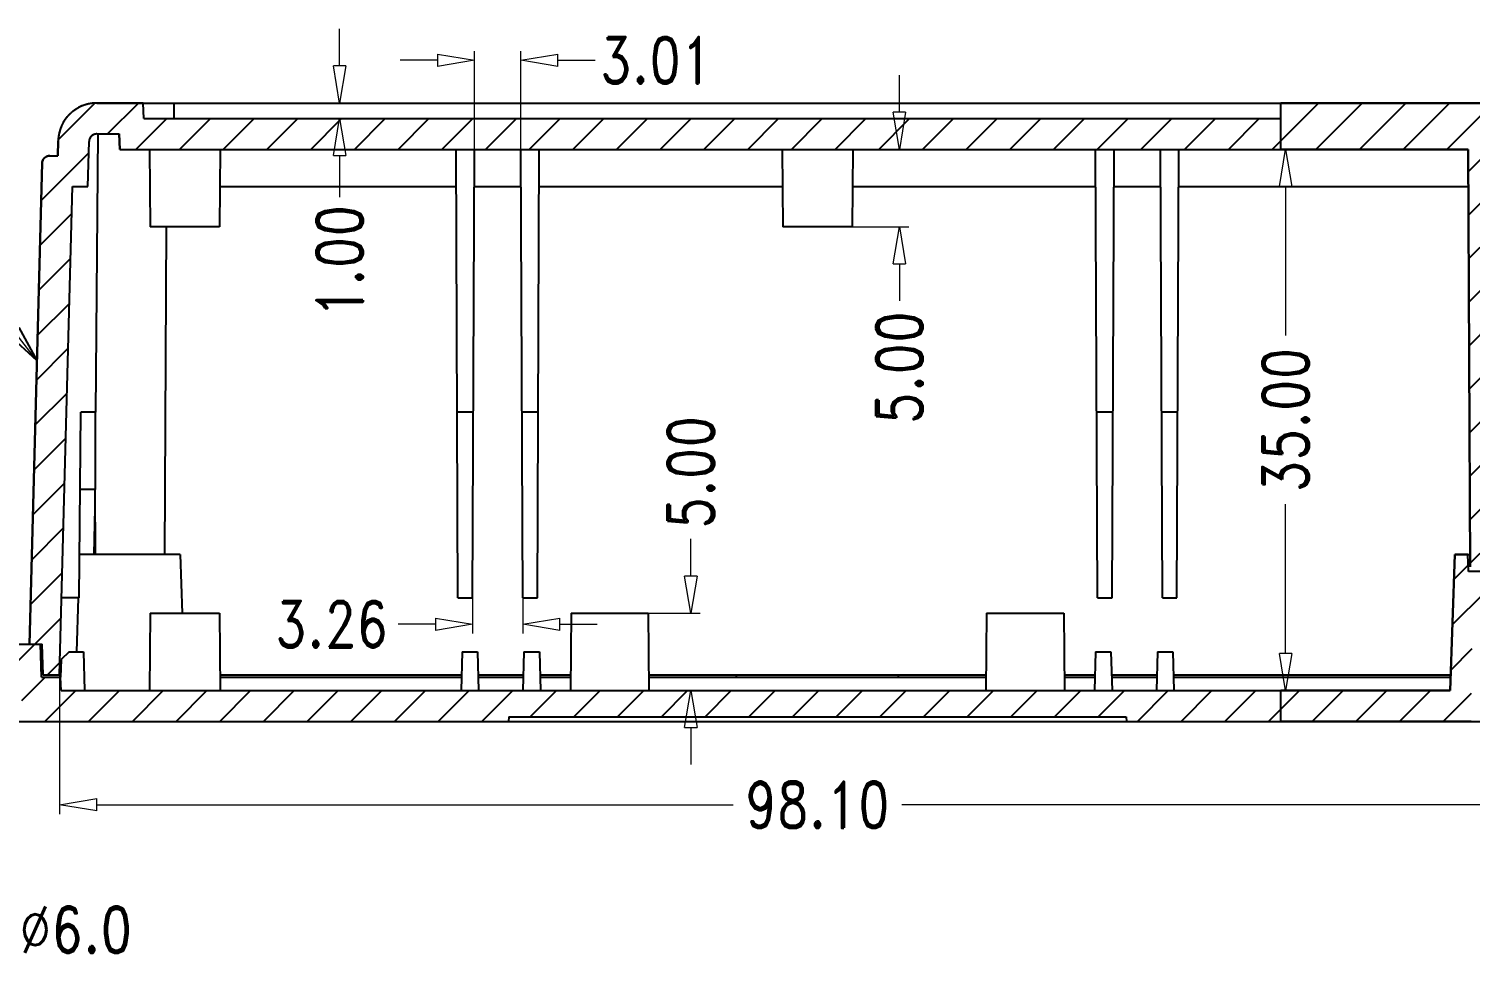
# Model space of a CAD drawing. Header units: millimetres. Extents: x 1603 to 1978, y -231 to 30.
# Drawn here: x 1837.2 to 1930.5, y -134.2 to -73.9 of the extents above; entities that cross this region are included whole.
import ezdxf

# ---------------------------------------------------------------- set-up
doc = ezdxf.new("R2010")
doc.units = ezdxf.units.MM
doc.layers.add('dim', color=3, linetype='Continuous', lineweight=9)
doc.styles.add('ROMAND', font='romand.shx', dxfattribs={"width": 0.8, "bigfont": 'gbcbig.shx'})
doc.dimstyles.new('YanXiu', dxfattribs={"dimtxt": 2.5, "dimasz": 2.2, "dimexe": 1, "dimexo": 0, "dimgap": 0.66, "dimtad": 0, "dimzin": 1, "dimdsep": 46, "dimtxsty": 'ROMAND', "dimblk": 'CLOSEDBLANK', "dimcen": 0, "dimclrd": 3, "dimclre": 3, "dimclrt": 7, "dimazin": 0, "dimtfac": 1, "dimtofl": 0, "dimtmove": 0, "dimatfit": 3, "dimldrblk": 'CLOSEDBLANK', "dimfxl": 1, "dimlwd": 5, "dimlwe": 5, "dimarcsym": 0})
pattern_1 = [(45, (1606.8242, -200.2206), (-1.414214, 1.414214), [])]

# ---------------------------------------------------------------- blocks, each defined once
blk = doc.blocks.new('_ClosedBlank')
at = {"color": 0, "linetype": 'ByBlock', "lineweight": -2}
for p, q in [((-1, 0.167), (0, 0)), ((-1, 0.167), (-1, -0.167)), ((0, 0), (-1, -0.167))]:
    blk.add_line(p, q, dxfattribs=at)
blk = doc.blocks.new('*D56')
at = {"layer": 'Defpoints', "color": 0}
for p in [(1846.561, -78.745), (1857.278, -78.745), (1854.843, -79.745)]:
    blk.add_point(p, dxfattribs=at)
at = {"layer": 'dim', "color": 3, "lineweight": 5}
for p, q in [((1857.278, -76.345), (1857.278, -73.945)), ((1846.561, -78.745), (1857.877, -78.745)), ((1854.843, -79.745), (1857.877, -79.745)), ((1857.278, -82.145), (1857.278, -84.836))]:
    blk.add_line(p, q, dxfattribs=at)
at = {"layer": 'dim', "color": 3, "lineweight": 5, "xscale": 2.4, "yscale": 2.4, "zscale": 2.4}
for p, rotation in [((1857.278, -78.745), 270), ((1857.278, -79.745), 90)]:
    blk.add_blockref('_ClosedBlank', p, dxfattribs=dict(at, rotation=rotation))
at = {"layer": 'dim', "color": 7, "insert": (1857.278, -88.978), "char_height": 3, "attachment_point": 5, "rotation": 90, "style": 'ROMAND'}
blk.add_mtext('1.00', dxfattribs=at)
blk = doc.blocks.new('*D57')
at = {"layer": 'Defpoints', "color": 0}
for p in [(1890.503, -81.745), (1890.459, -86.745), (1893.515, -86.745)]:
    blk.add_point(p, dxfattribs=at)
at = {"layer": 'dim', "color": 3, "lineweight": 5}
for p, q in [((1893.515, -79.345), (1893.515, -76.945)), ((1890.503, -81.745), (1894.115, -81.745)), ((1890.459, -86.745), (1894.115, -86.745)), ((1893.515, -89.145), (1893.515, -91.545))]:
    blk.add_line(p, q, dxfattribs=at)
at = {"layer": 'dim', "color": 3, "lineweight": 5, "xscale": 2.4, "yscale": 2.4, "zscale": 2.4}
for p, rotation in [((1893.515, -81.745), 270), ((1893.515, -86.745), 90)]:
    blk.add_blockref('_ClosedBlank', p, dxfattribs=dict(at, rotation=rotation))
at = {"layer": 'dim', "color": 7, "insert": (1893.515, -95.859), "char_height": 3, "attachment_point": 5, "rotation": 90, "style": 'ROMAND'}
blk.add_mtext('5.00', dxfattribs=at)
blk = doc.blocks.new('*D58')
at = {"layer": 'Defpoints', "color": 0}
for p in [(1877.259, -111.745), (1877.303, -116.745), (1880.013, -116.745)]:
    blk.add_point(p, dxfattribs=at)
at = {"layer": 'dim', "color": 3, "lineweight": 5}
for p, q in [((1880.013, -109.345), (1880.013, -106.945)), ((1877.259, -111.745), (1880.613, -111.745)), ((1877.303, -116.745), (1880.613, -116.745)), ((1880.013, -119.145), (1880.013, -121.545))]:
    blk.add_line(p, q, dxfattribs=at)
at = {"layer": 'dim', "color": 3, "lineweight": 5, "xscale": 2.4, "yscale": 2.4, "zscale": 2.4}
for p, rotation in [((1880.013, -111.745), 270), ((1880.013, -116.745), 90)]:
    blk.add_blockref('_ClosedBlank', p, dxfattribs=dict(at, rotation=rotation))
at = {"layer": 'dim', "color": 7, "insert": (1880.013, -102.631), "char_height": 3, "attachment_point": 5, "rotation": 90, "style": 'ROMAND'}
blk.add_mtext('5.00', dxfattribs=at)
blk = doc.blocks.new('*D59')
at = {"layer": 'Defpoints', "color": 0}
for p in [(1918.51, -81.745), (1920.725, -81.745), (1919.666, -116.745)]:
    blk.add_point(p, dxfattribs=at)
at = {"layer": 'dim', "color": 3, "lineweight": 5}
for p, q in [((1920.725, -81.745), (1917.91, -81.745)), ((1918.51, -84.145), (1918.51, -93.788)), ((1918.51, -114.345), (1918.51, -104.702)), ((1919.666, -116.745), (1917.91, -116.745))]:
    blk.add_line(p, q, dxfattribs=at)
at = {"layer": 'dim', "color": 3, "lineweight": 5, "xscale": 2.4, "yscale": 2.4, "zscale": 2.4}
for p, rotation in [((1918.51, -81.745), 90), ((1918.51, -116.745), 270)]:
    blk.add_blockref('_ClosedBlank', p, dxfattribs=dict(at, rotation=rotation))
at = {"layer": 'dim', "color": 7, "insert": (1918.51, -99.245), "char_height": 3, "attachment_point": 5, "rotation": 90, "style": 'ROMAND'}
blk.add_mtext('35.00', dxfattribs=at)
blk = doc.blocks.new('*D74')
at = {"layer": 'Defpoints', "color": 0}
for p in [(1839.158, -115.745), (1937.261, -115.745), (1937.261, -124.142)]:
    blk.add_point(p, dxfattribs=at)
at = {"layer": 'dim', "color": 3, "lineweight": 5}
for p, q in [((1839.158, -115.745), (1839.158, -124.742)), ((1937.261, -115.745), (1937.261, -124.742)), ((1841.558, -124.142), (1882.752, -124.142)), ((1934.861, -124.142), (1893.666, -124.142))]:
    blk.add_line(p, q, dxfattribs=at)
at = {"layer": 'dim', "color": 3, "lineweight": 5, "xscale": 2.4, "yscale": 2.4, "zscale": 2.4, "rotation": 180}
blk.add_blockref('_ClosedBlank', (1839.158, -124.142), dxfattribs=at)
at = {"layer": 'dim', "color": 3, "lineweight": 5, "xscale": 2.4, "yscale": 2.4, "zscale": 2.4}
blk.add_blockref('_ClosedBlank', (1937.261, -124.142), dxfattribs=at)
at = {"layer": 'dim', "color": 7, "insert": (1888.209, -124.142), "char_height": 3, "attachment_point": 5, "style": 'ROMAND'}
blk.add_mtext('98.10', dxfattribs=at)
blk = doc.blocks.new('*D75')
at = {"layer": 'Defpoints', "color": 0}
for p in [(1865.878, -110.745), (1869.14, -110.745), (1865.878, -112.465)]:
    blk.add_point(p, dxfattribs=at)
at = {"layer": 'dim', "color": 3, "lineweight": 5}
for p, q in [((1865.878, -110.745), (1865.878, -113.065)), ((1869.14, -110.745), (1869.14, -113.065)), ((1863.478, -112.465), (1861.078, -112.465)), ((1871.54, -112.465), (1873.94, -112.465))]:
    blk.add_line(p, q, dxfattribs=at)
at = {"layer": 'dim', "color": 3, "lineweight": 5, "xscale": 2.4, "yscale": 2.4, "zscale": 2.4}
blk.add_blockref('_ClosedBlank', (1865.878, -112.465), dxfattribs=at)
at = {"layer": 'dim', "color": 3, "lineweight": 5, "xscale": 2.4, "yscale": 2.4, "zscale": 2.4, "rotation": 180}
blk.add_blockref('_ClosedBlank', (1869.14, -112.465), dxfattribs=at)
at = {"layer": 'dim', "color": 7, "insert": (1856.764, -112.465), "char_height": 3, "attachment_point": 5, "style": 'ROMAND'}
blk.add_mtext('3.26', dxfattribs=at)
blk = doc.blocks.new('*D76')
at = {"layer": 'Defpoints', "color": 0}
for p in [(1869.013, -75.979), (1866.005, -81.745), (1869.013, -81.732)]:
    blk.add_point(p, dxfattribs=at)
at = {"layer": 'dim', "color": 3, "lineweight": 5}
for p, q in [((1866.005, -81.745), (1866.005, -75.38)), ((1869.013, -81.732), (1869.013, -75.38)), ((1863.605, -75.979), (1861.205, -75.979)), ((1871.413, -75.979), (1873.813, -75.979))]:
    blk.add_line(p, q, dxfattribs=at)
at = {"layer": 'dim', "color": 3, "lineweight": 5, "xscale": 2.4, "yscale": 2.4, "zscale": 2.4}
blk.add_blockref('_ClosedBlank', (1866.005, -75.979), dxfattribs=at)
at = {"layer": 'dim', "color": 3, "lineweight": 5, "xscale": 2.4, "yscale": 2.4, "zscale": 2.4, "rotation": 180}
blk.add_blockref('_ClosedBlank', (1869.013, -75.979), dxfattribs=at)
at = {"layer": 'dim', "color": 7, "insert": (1877.785, -75.979), "char_height": 3, "attachment_point": 5, "style": 'ROMAND'}
blk.add_mtext('3.01', dxfattribs=at)
blk = doc.blocks.new('*D138')
at = {"layer": 'Defpoints', "color": 0}
for p in [(1825.325, -130.029), (1831.093, -130.029), (1831.093, -132.224)]:
    blk.add_point(p, dxfattribs=at)
at = {"layer": 'dim', "color": 3, "lineweight": 5}
for p, q in [((1825.325, -130.029), (1825.325, -132.823)), ((1831.093, -130.029), (1831.093, -132.823)), ((1822.925, -132.224), (1820.525, -132.224)), ((1833.493, -132.224), (1835.893, -132.224))]:
    blk.add_line(p, q, dxfattribs=at)
at = {"layer": 'dim', "color": 3, "lineweight": 5, "xscale": 2.4, "yscale": 2.4, "zscale": 2.4}
blk.add_blockref('_ClosedBlank', (1825.325, -132.224), dxfattribs=at)
at = {"layer": 'dim', "color": 3, "lineweight": 5, "xscale": 2.4, "yscale": 2.4, "zscale": 2.4, "rotation": 180}
blk.add_blockref('_ClosedBlank', (1831.093, -132.224), dxfattribs=at)
at = {"layer": 'dim', "color": 7, "insert": (1840.207, -132.224), "char_height": 3, "attachment_point": 5, "style": 'ROMAND'}
blk.add_mtext('%%c6.0', dxfattribs=at)

msp = doc.modelspace()

# ---------------------------------------------------------------- hatches: boundary and pattern name
at = {"linetype": 'Continuous'}
h = msp.add_hatch(dxfattribs=at)
h.set_pattern_fill('DEFAULT__6', color=5, scale=2, angle=45, style=0, pattern_type=0)
h.set_pattern_definition(pattern_1)
edge = h.paths.add_edge_path()
edge.add_line((1837.209, -113.745), (1838.01, -113.745))
edge.add_line((1837.209, -113.745), (1838.024, -82.641))
edge.add_spline(control_points=[(1838.024, -82.641), (1838.031, -82.354), (1838.237, -82.154), (1838.524, -82.154)], knot_values=[0, 0, 0, 0, 1, 1, 1, 1], weights=[1, 0.810868, 0.810868, 1], degree=3, periodic=0)
edge.add_line((1838.524, -82.154), (1839.037, -82.154))
edge.add_line((1839.037, -82.154), (1839.062, -81.18))
edge.add_spline(control_points=[(1841.561, -78.745), (1840.127, -78.745), (1839.1, -79.746), (1839.062, -81.18)], knot_values=[0, 0, 0, 0, 1, 1, 1, 1], weights=[1, 0.810868, 0.810868, 1], degree=3, periodic=0)
edge.add_line((1841.561, -78.745), (1844.561, -78.745))
edge.add_line((1844.614, -79.745), (1844.561, -78.745))
edge.add_line((1844.614, -79.745), (1918.209, -79.745))
edge.add_line((1918.209, -81.745), (1918.209, -79.745))
edge.add_line((1843.061, -81.745), (1918.209, -81.745))
edge.add_line((1843.061, -81.745), (1843.009, -80.745))
edge.add_line((1841.561, -80.745), (1843.009, -80.745))
edge.add_spline(control_points=[(1841.561, -80.745), (1841.275, -80.745), (1841.069, -80.945), (1841.062, -81.232)], knot_values=[0, 0, 0, 0, 1, 1, 1, 1], weights=[1, 0.810868, 0.810868, 1], degree=3, periodic=0)
edge.add_line((1840.985, -84.154), (1841.062, -81.232))
edge.add_line((1839.985, -84.154), (1840.985, -84.154))
edge.add_line((1839.158, -115.745), (1839.985, -84.154))
edge.add_line((1838.08, -115.745), (1839.158, -115.745))
edge.add_line((1838.01, -113.745), (1838.08, -115.745))
edge = h.paths.add_edge_path()
edge.add_line((1918.209, -81.745), (1918.209, -78.745))
edge.add_line((1918.209, -81.745), (1918.209, -79.745))
edge.add_line((1918.209, -79.745), (1918.209, -78.745))
edge = h.paths.add_edge_path()
edge.add_line((1939.209, -113.745), (1938.409, -113.745))
edge.add_line((1938.409, -113.745), (1938.339, -115.745))
edge.add_line((1938.339, -115.745), (1937.261, -115.745))
edge.add_line((1937.261, -115.745), (1936.947, -103.745))
edge.add_line((1936.947, -103.745), (1934.985, -103.745))
edge.add_line((1934.959, -108.745), (1934.985, -103.745))
edge.add_line((1934.959, -108.745), (1933.659, -108.745))
edge.add_line((1933.513, -80.745), (1933.659, -108.745))
edge.add_line((1933.513, -80.745), (1931.975, -80.745))
edge.add_line((1931.93, -81.245), (1931.975, -80.745))
edge.add_line((1931.93, -81.245), (1931.903, -81.245))
edge.add_line((1931.903, -81.245), (1931.759, -108.745))
edge.add_line((1931.759, -108.745), (1930.459, -108.745))
edge.add_line((1930.459, -108.745), (1930.318, -81.745))
edge.add_line((1930.318, -81.745), (1918.209, -81.745))
edge.add_line((1918.209, -81.745), (1918.209, -78.745))
edge.add_line((1934.857, -78.745), (1918.209, -78.745))
edge.add_spline(control_points=[(1934.857, -78.745), (1936.291, -78.745), (1937.319, -79.746), (1937.356, -81.18)], knot_values=[0, 0, 0, 0, 1, 1, 1, 1], weights=[1, 0.810868, 0.810868, 1], degree=3, periodic=0)
edge.add_line((1937.382, -82.154), (1937.356, -81.18))
edge.add_line((1937.895, -82.154), (1937.382, -82.154))
edge.add_spline(control_points=[(1938.395, -82.641), (1938.387, -82.354), (1938.182, -82.154), (1937.895, -82.154)], knot_values=[0, 0, 0, 0, 1, 1, 1, 1], weights=[1, 0.810868, 0.810868, 1], degree=3, periodic=0)
edge.add_line((1939.209, -113.745), (1938.395, -82.641))
h = msp.add_hatch(dxfattribs=at)
h.set_pattern_fill('DEFAULT__7', color=5, scale=2, angle=45, style=0, pattern_type=0)
h.set_pattern_definition(pattern_1)
edge = h.paths.add_edge_path()
edge.add_line((1821.933, -113.745), (1823.209, -113.745))
edge.add_line((1823.209, -113.745), (1823.276, -115.645))
edge.add_line((1823.276, -115.645), (1826.351, -115.645))
edge.add_line((1826.459, -118.745), (1826.351, -115.645))
edge.add_line((1822.368, -118.745), (1826.459, -118.745))
edge.add_spline(control_points=[(1822.368, -118.745), (1821.471, -118.745), (1820.845, -118.103), (1820.869, -117.206)], knot_values=[0, 0, 0, 0, 1, 1, 1, 1], weights=[1, 0.798527, 0.798527, 1], degree=3, periodic=0)
edge.add_line((1820.869, -117.206), (1820.934, -114.719))
edge.add_spline(control_points=[(1820.934, -114.719), (1820.949, -114.146), (1821.36, -113.745), (1821.933, -113.745)], knot_values=[0, 0, 0, 0, 1, 1, 1, 1], weights=[1, 0.810868, 0.810868, 1], degree=3, periodic=0)
edge = h.paths.add_edge_path()
edge.add_line((1833.209, -113.745), (1837.91, -113.745))
edge.add_line((1837.985, -115.895), (1837.91, -113.745))
edge.add_line((1837.985, -115.895), (1839.209, -115.895))
edge.add_line((1839.254, -116.745), (1839.209, -115.895))
edge.add_line((1839.254, -116.745), (1918.209, -116.745))
edge.add_line((1918.209, -118.745), (1918.209, -116.745))
edge.add_line((1908.209, -118.745), (1918.209, -118.745))
edge.add_line((1908.193, -118.445), (1908.209, -118.745))
edge.add_line((1868.225, -118.445), (1908.193, -118.445))
edge.add_line((1868.225, -118.445), (1868.209, -118.745))
edge.add_line((1836.79, -118.745), (1868.209, -118.745))
edge.add_line((1836.709, -117.206), (1836.79, -118.745))
edge.add_line((1834.709, -117.206), (1836.709, -117.206))
edge.add_line((1834.709, -117.206), (1834.629, -118.745))
edge.add_line((1829.959, -118.745), (1834.629, -118.745))
edge.add_line((1829.959, -118.745), (1830.067, -115.645))
edge.add_line((1830.067, -115.645), (1833.143, -115.645))
edge.add_line((1833.209, -113.745), (1833.143, -115.645))
edge = h.paths.add_edge_path()
edge.add_line((1918.209, -118.745), (1918.209, -116.745))
edge.add_line((1918.209, -118.745), (1918.209, -116.745))
edge = h.paths.add_edge_path()
edge.add_line((1939.735, -113.745), (1938.509, -113.745))
edge.add_spline(control_points=[(1939.735, -113.745), (1940.309, -113.745), (1940.72, -114.146), (1940.735, -114.719)], knot_values=[0, 0, 0, 0, 1, 1, 1, 1], weights=[1, 0.810868, 0.810868, 1], degree=3, periodic=0)
edge.add_line((1940.735, -114.719), (1940.8, -117.206))
edge.add_spline(control_points=[(1939.3, -118.745), (1940.197, -118.745), (1940.823, -118.103), (1940.8, -117.206)], knot_values=[0, 0, 0, 0, 1, 1, 1, 1], weights=[1, 0.798527, 0.798527, 1], degree=3, periodic=0)
edge.add_line((1939.3, -118.745), (1934.905, -118.745))
edge.add_line((1934.905, -118.745), (1934.809, -113.245))
edge.add_line((1934.809, -113.245), (1933.996, -113.245))
edge.add_line((1933.996, -113.245), (1933.959, -109.045))
edge.add_line((1935.059, -109.045), (1933.959, -109.045))
edge.add_line((1935.059, -109.045), (1935.117, -107.945))
edge.add_line((1935.959, -107.945), (1935.117, -107.945))
edge.add_line((1936.266, -116.745), (1935.959, -107.945))
edge.add_line((1937.165, -116.745), (1936.266, -116.745))
edge.add_line((1937.165, -116.745), (1937.209, -115.895))
edge.add_line((1938.434, -115.895), (1937.209, -115.895))
edge.add_line((1938.434, -115.895), (1938.509, -113.745))
edge = h.paths.add_edge_path()
edge.add_line((1930.513, -118.745), (1918.209, -118.745))
edge.add_line((1918.209, -118.745), (1918.209, -116.745))
edge.add_line((1929.152, -116.745), (1918.209, -116.745))
edge.add_line((1929.152, -116.745), (1929.459, -107.945))
edge.add_line((1930.302, -107.945), (1929.459, -107.945))
edge.add_line((1930.359, -109.045), (1930.302, -107.945))
edge.add_line((1931.459, -109.045), (1930.359, -109.045))
edge.add_line((1931.423, -113.245), (1931.459, -109.045))
edge.add_line((1931.423, -113.245), (1930.609, -113.245))
edge.add_line((1930.513, -118.745), (1930.609, -113.245))

# ---------------------------------------------------------------- linework, layer by layer
at = {"color": 7, "linetype": 'Continuous'}
for p, q in [((1841.561, -78.745), (1934.857, -78.745)), ((1844.561, -78.745), (1841.561, -78.745)), ((1841.561, -78.745), (1844.561, -78.745)), ((1844.614, -79.745), (1844.561, -78.745)), ((1844.614, -79.745), (1844.561, -78.745)), ((1846.561, -79.745), (1846.561, -78.745)), ((1934.857, -78.745), (1918.209, -78.745)), ((1918.209, -79.745), (1918.209, -78.745)), ((1934.857, -78.745), (1918.209, -78.745)), ((1918.209, -81.745), (1918.209, -78.745)), ((1918.209, -79.745), (1918.209, -78.745)), ((1918.209, -81.745), (1918.209, -78.745)), ((1844.614, -79.745), (1918.209, -79.745)), ((1844.614, -79.745), (1918.209, -79.745)), ((1918.209, -81.745), (1918.209, -79.745)), ((1918.209, -81.745), (1918.209, -79.745)), ((1841.5, -98.745), (1841.658, -80.745)), ((1841.561, -80.745), (1843.009, -80.745)), ((1841.561, -80.745), (1843.009, -80.745)), ((1843.009, -80.745), (1843.061, -81.745)), ((1843.061, -81.745), (1843.009, -80.745)), ((1839.062, -81.18), (1839.037, -82.154)), ((1839.037, -82.154), (1839.062, -81.18)), ((1840.985, -84.154), (1841.062, -81.232)), ((1840.985, -84.154), (1841.062, -81.232)), ((1843.061, -81.745), (1930.318, -81.745)), ((1843.061, -81.745), (1918.209, -81.745)), ((1844.966, -81.745), (1845.009, -86.745)), ((1849.553, -81.745), (1849.509, -86.745)), ((1864.94, -110.745), (1864.814, -81.745)), ((1865.878, -110.745), (1866.005, -81.745)), ((1869.14, -110.745), (1869.014, -81.745)), ((1870.078, -110.745), (1870.205, -81.745)), ((1885.916, -81.745), (1885.959, -86.745)), ((1890.503, -81.745), (1890.459, -86.745)), ((1906.34, -110.745), (1906.214, -81.745)), ((1907.278, -110.745), (1907.405, -81.745)), ((1910.54, -110.745), (1910.414, -81.745)), ((1911.478, -110.745), (1911.605, -81.745)), ((1930.318, -81.745), (1918.209, -81.745)), ((1930.318, -81.745), (1930.459, -108.745)), ((1930.459, -108.745), (1930.318, -81.745)), ((1838.024, -82.641), (1837.209, -113.745)), ((1837.209, -113.745), (1838.024, -82.641)), ((1838.524, -82.154), (1839.037, -82.154)), ((1838.524, -82.154), (1839.037, -82.154)), ((1839.158, -115.745), (1839.985, -84.154)), ((1839.158, -115.745), (1839.985, -84.154)), ((1839.985, -84.154), (1840.985, -84.154)), ((1839.985, -84.154), (1840.985, -84.154)), ((1849.532, -84.154), (1864.824, -84.154)), ((1865.994, -84.154), (1869.024, -84.154)), ((1870.194, -84.154), (1885.937, -84.154)), ((1890.482, -84.154), (1906.224, -84.154)), ((1907.394, -84.154), (1910.424, -84.154)), ((1911.594, -84.154), (1930.33, -84.154)), ((1849.509, -86.745), (1845.009, -86.745)), ((1845.963, -107.945), (1846.074, -86.745)), ((1890.459, -86.745), (1885.959, -86.745)), ((1840.423, -110.745), (1840.528, -98.745)), ((1841.5, -98.745), (1840.528, -98.745)), ((1865.931, -98.745), (1864.888, -98.745)), ((1870.131, -98.745), (1869.088, -98.745)), ((1907.331, -98.745), (1906.288, -98.745)), ((1911.531, -98.745), (1910.488, -98.745)), ((1841.468, -103.745), (1840.484, -103.745)), ((1841.433, -103.745), (1841.455, -107.945)), ((1841.439, -104.956), (1841.361, -107.945)), ((1846.959, -107.945), (1840.459, -107.945)), ((1846.959, -107.945), (1847.092, -111.745)), ((1929.459, -107.945), (1929.152, -116.745)), ((1929.152, -116.745), (1929.459, -107.945)), ((1929.459, -107.945), (1930.455, -107.945)), ((1930.302, -107.945), (1929.459, -107.945)), ((1930.359, -109.045), (1930.302, -107.945)), ((1930.359, -109.045), (1930.302, -107.945)), ((1931.649, -109.045), (1930.359, -109.045)), ((1931.459, -109.045), (1930.359, -109.045)), ((1840.423, -110.745), (1839.288, -110.745)), ((1840.361, -110.743), (1840.239, -114.245)), ((1864.94, -110.745), (1865.878, -110.745)), ((1869.14, -110.745), (1870.078, -110.745)), ((1906.34, -110.745), (1907.278, -110.745)), ((1910.54, -110.745), (1911.478, -110.745)), ((1845.009, -111.745), (1844.966, -116.745)), ((1845.009, -111.745), (1849.509, -111.745)), ((1849.509, -111.745), (1849.553, -116.745)), ((1872.259, -111.745), (1872.216, -116.745)), ((1872.259, -111.745), (1877.259, -111.745)), ((1877.259, -111.745), (1877.303, -116.745)), ((1899.159, -111.745), (1899.116, -116.745)), ((1899.159, -111.745), (1904.159, -111.745)), ((1904.159, -111.745), (1904.203, -116.745)), ((1833.209, -113.745), (1838.022, -113.745)), ((1833.209, -113.745), (1837.91, -113.745)), ((1837.209, -113.745), (1838.01, -113.745)), ((1837.985, -115.895), (1837.91, -113.745)), ((1837.985, -115.895), (1837.91, -113.745)), ((1838.01, -113.745), (1838.08, -115.745)), ((1838.01, -113.745), (1838.08, -115.745)), ((1839.248, -114.745), (1839.208, -115.895)), ((1839.765, -114.245), (1839.248, -114.745)), ((1839.765, -114.245), (1840.708, -114.245)), ((1840.708, -114.245), (1840.773, -116.745)), ((1865.209, -114.245), (1865.144, -116.745)), ((1865.209, -114.245), (1866.209, -114.245)), ((1866.209, -114.245), (1866.275, -116.745)), ((1869.209, -114.245), (1869.144, -116.745)), ((1869.209, -114.245), (1870.209, -114.245)), ((1870.209, -114.245), (1870.275, -116.745)), ((1906.209, -114.245), (1906.144, -116.745)), ((1906.209, -114.245), (1907.209, -114.245)), ((1907.209, -114.245), (1907.275, -116.745)), ((1910.209, -114.245), (1910.144, -116.745)), ((1910.209, -114.245), (1911.209, -114.245)), ((1911.209, -114.245), (1911.275, -116.745)), ((1837.985, -115.895), (1839.209, -115.895)), ((1837.985, -115.895), (1839.209, -115.895)), ((1838.08, -115.745), (1839.213, -115.745)), ((1838.08, -115.745), (1839.158, -115.745)), ((1839.254, -116.745), (1839.209, -115.895)), ((1839.254, -116.745), (1839.209, -115.895)), ((1849.544, -115.745), (1865.166, -115.745)), ((1849.545, -115.895), (1865.166, -115.895)), ((1866.252, -115.745), (1869.166, -115.745)), ((1866.252, -115.895), (1869.166, -115.895)), ((1870.252, -115.745), (1872.224, -115.745)), ((1870.252, -115.895), (1872.223, -115.895)), ((1877.294, -115.745), (1899.124, -115.745)), ((1877.295, -115.895), (1899.123, -115.895)), ((1882.959, -115.895), (1882.959, -115.745)), ((1893.459, -115.895), (1893.459, -115.745)), ((1904.194, -115.745), (1906.166, -115.745)), ((1904.195, -115.895), (1906.166, -115.895)), ((1907.252, -115.745), (1910.166, -115.745)), ((1907.252, -115.895), (1910.166, -115.895)), ((1911.252, -115.745), (1929.187, -115.745)), ((1911.252, -115.895), (1929.182, -115.895)), ((1839.254, -116.745), (1929.152, -116.745)), ((1839.254, -116.745), (1918.209, -116.745)), ((1929.152, -116.745), (1918.209, -116.745)), ((1918.209, -118.745), (1918.209, -116.745)), ((1918.209, -118.745), (1918.209, -116.745)), ((1918.209, -118.745), (1918.209, -116.745)), ((1918.209, -118.745), (1918.209, -116.745)), ((1868.225, -118.445), (1868.209, -118.745)), ((1868.225, -118.445), (1868.209, -118.745)), ((1868.225, -118.445), (1908.193, -118.445)), ((1868.225, -118.445), (1908.193, -118.445)), ((1908.193, -118.445), (1908.209, -118.745)), ((1908.193, -118.445), (1908.209, -118.745)), ((1829.709, -118.745), (1939.3, -118.745)), ((1836.79, -118.745), (1868.209, -118.745)), ((1908.209, -118.745), (1918.209, -118.745)), ((1930.513, -118.745), (1918.209, -118.745))]:
    msp.add_line(p, q, dxfattribs=at)
for centre, radius, start, end in [((1841.561, -81.245), 2.5, 90, 178.5), ((1841.561, -81.245), 2.5, 90, 178.5), ((1841.561, -81.245), 0.5, 90, 178.5), ((1838.524, -82.654), 0.5, 90.00736, 178.50019)]:
    msp.add_arc(centre, radius, start, end, dxfattribs=at)
msp.add_ellipse((1843.709, 69.153), major_axis=(0, 364.561), ratio=0.006982, start_param=-4.233777, end_param=-4.218263, dxfattribs=at)
for points, start_tangent, end_tangent in [([(1841.561, -78.745), (1841.534, -78.745), (1841.507, -78.746), (1841.479, -78.747), (1841.451, -78.748), (1841.424, -78.749), (1841.396, -78.751), (1841.368, -78.753), (1841.34, -78.755), (1841.312, -78.758), (1841.284, -78.761), (1841.255, -78.764), (1841.227, -78.768), (1841.199, -78.772), (1841.17, -78.776), (1841.142, -78.781), (1841.113, -78.786), (1841.084, -78.791), (1841.056, -78.797), (1841.027, -78.803), (1840.998, -78.81), (1840.97, -78.816), (1840.941, -78.824), (1840.912, -78.831), (1840.883, -78.839), (1840.855, -78.847), (1840.826, -78.856), (1840.797, -78.865), (1840.769, -78.874), (1840.74, -78.884), (1840.712, -78.894), (1840.683, -78.905), (1840.655, -78.916), (1840.626, -78.927), (1840.598, -78.938), (1840.57, -78.95), (1840.541, -78.963), (1840.513, -78.976), (1840.485, -78.989), (1840.458, -79.002), (1840.43, -79.016), (1840.402, -79.03), (1840.375, -79.045), (1840.347, -79.06), (1840.32, -79.075), (1840.293, -79.091), (1840.266, -79.107), (1840.24, -79.123), (1840.213, -79.14), (1840.187, -79.157), (1840.16, -79.175), (1840.134, -79.193), (1840.109, -79.211), (1840.083, -79.229), (1840.058, -79.248), (1840.032, -79.267), (1840.007, -79.287), (1839.983, -79.307), (1839.958, -79.327), (1839.934, -79.347), (1839.91, -79.368), (1839.886, -79.389), (1839.863, -79.411), (1839.84, -79.433), (1839.817, -79.455), (1839.794, -79.477), (1839.772, -79.499), (1839.75, -79.522), (1839.728, -79.545), (1839.707, -79.569), (1839.686, -79.593), (1839.665, -79.616), (1839.644, -79.641), (1839.624, -79.665), (1839.604, -79.69), (1839.585, -79.715), (1839.566, -79.74), (1839.547, -79.765), (1839.528, -79.79), (1839.51, -79.816), (1839.492, -79.842), (1839.475, -79.868), (1839.458, -79.895), (1839.441, -79.921), (1839.425, -79.948), (1839.409, -79.974), (1839.393, -80.001), (1839.378, -80.029), (1839.363, -80.056), (1839.348, -80.083), (1839.334, -80.111), (1839.32, -80.138), (1839.306, -80.166), (1839.293, -80.194), (1839.281, -80.222), (1839.268, -80.25), (1839.256, -80.278), (1839.245, -80.306), (1839.233, -80.334), (1839.223, -80.362), (1839.212, -80.391), (1839.202, -80.419), (1839.192, -80.448), (1839.183, -80.476), (1839.174, -80.505), (1839.165, -80.533), (1839.157, -80.562), (1839.149, -80.59), (1839.141, -80.619), (1839.134, -80.647), (1839.127, -80.676), (1839.121, -80.704), (1839.115, -80.733), (1839.109, -80.761), (1839.103, -80.789), (1839.098, -80.818), (1839.094, -80.846), (1839.089, -80.874), (1839.085, -80.902), (1839.081, -80.931), (1839.078, -80.959), (1839.075, -80.987), (1839.072, -81.014), (1839.07, -81.042), (1839.068, -81.07), (1839.066, -81.098), (1839.064, -81.125), (1839.063, -81.153), (1839.062, -81.18)], (-1, 0), (-0.026177, -0.999657)), ([(1841.561, -80.745), (1841.556, -80.745), (1841.55, -80.745), (1841.545, -80.746), (1841.539, -80.746), (1841.534, -80.746), (1841.528, -80.746), (1841.523, -80.747), (1841.517, -80.747), (1841.511, -80.748), (1841.506, -80.748), (1841.5, -80.749), (1841.495, -80.75), (1841.489, -80.751), (1841.483, -80.751), (1841.477, -80.752), (1841.472, -80.753), (1841.466, -80.754), (1841.46, -80.756), (1841.455, -80.757), (1841.449, -80.758), (1841.443, -80.76), (1841.437, -80.761), (1841.432, -80.762), (1841.426, -80.764), (1841.42, -80.766), (1841.414, -80.767), (1841.409, -80.769), (1841.403, -80.771), (1841.397, -80.773), (1841.391, -80.775), (1841.386, -80.777), (1841.38, -80.779), (1841.374, -80.782), (1841.369, -80.784), (1841.363, -80.786), (1841.357, -80.789), (1841.352, -80.791), (1841.346, -80.794), (1841.341, -80.797), (1841.335, -80.799), (1841.33, -80.802), (1841.324, -80.805), (1841.319, -80.808), (1841.313, -80.811), (1841.308, -80.814), (1841.302, -80.818), (1841.297, -80.821), (1841.292, -80.824), (1841.286, -80.828), (1841.281, -80.831), (1841.276, -80.835), (1841.271, -80.838), (1841.266, -80.842), (1841.261, -80.846), (1841.256, -80.85), (1841.251, -80.854), (1841.246, -80.858), (1841.241, -80.862), (1841.236, -80.866), (1841.231, -80.87), (1841.226, -80.874), (1841.222, -80.878), (1841.217, -80.883), (1841.213, -80.887), (1841.208, -80.892), (1841.204, -80.896), (1841.199, -80.901), (1841.195, -80.905), (1841.191, -80.91), (1841.186, -80.915), (1841.182, -80.92), (1841.178, -80.924), (1841.174, -80.929), (1841.17, -80.934), (1841.166, -80.939), (1841.162, -80.944), (1841.159, -80.949), (1841.155, -80.954), (1841.151, -80.959), (1841.148, -80.965), (1841.144, -80.97), (1841.141, -80.975), (1841.137, -80.98), (1841.134, -80.986), (1841.131, -80.991), (1841.128, -80.997), (1841.125, -81.002), (1841.122, -81.007), (1841.119, -81.013), (1841.116, -81.018), (1841.113, -81.024), (1841.11, -81.029), (1841.108, -81.035), (1841.105, -81.041), (1841.103, -81.046), (1841.1, -81.052), (1841.098, -81.057), (1841.096, -81.063), (1841.094, -81.069), (1841.092, -81.074), (1841.09, -81.08), (1841.088, -81.086), (1841.086, -81.091), (1841.084, -81.097), (1841.082, -81.103), (1841.08, -81.109), (1841.079, -81.114), (1841.077, -81.12), (1841.076, -81.126), (1841.075, -81.131), (1841.073, -81.137), (1841.072, -81.143), (1841.071, -81.148), (1841.07, -81.154), (1841.069, -81.16), (1841.068, -81.165), (1841.067, -81.171), (1841.066, -81.177), (1841.065, -81.182), (1841.065, -81.188), (1841.064, -81.194), (1841.064, -81.199), (1841.063, -81.205), (1841.063, -81.21), (1841.062, -81.216), (1841.062, -81.221), (1841.062, -81.227), (1841.062, -81.232)], (-1, 0), (-0.026177, -0.999657)), ([(1838.024, -82.641), (1838.024, -82.635), (1838.024, -82.63), (1838.024, -82.624), (1838.025, -82.619), (1838.025, -82.613), (1838.026, -82.608), (1838.026, -82.602), (1838.027, -82.596), (1838.028, -82.591), (1838.028, -82.585), (1838.029, -82.579), (1838.03, -82.574), (1838.031, -82.568), (1838.032, -82.562), (1838.033, -82.557), (1838.034, -82.551), (1838.035, -82.545), (1838.037, -82.54), (1838.038, -82.534), (1838.039, -82.528), (1838.041, -82.523), (1838.043, -82.517), (1838.044, -82.511), (1838.046, -82.506), (1838.048, -82.5), (1838.05, -82.494), (1838.052, -82.488), (1838.054, -82.483), (1838.056, -82.477), (1838.058, -82.471), (1838.06, -82.466), (1838.062, -82.46), (1838.065, -82.455), (1838.067, -82.449), (1838.07, -82.443), (1838.073, -82.438), (1838.075, -82.432), (1838.078, -82.427), (1838.081, -82.421), (1838.084, -82.416), (1838.087, -82.41), (1838.09, -82.405), (1838.093, -82.4), (1838.096, -82.394), (1838.099, -82.389), (1838.103, -82.384), (1838.106, -82.378), (1838.11, -82.373), (1838.113, -82.368), (1838.117, -82.363), (1838.121, -82.358), (1838.124, -82.353), (1838.128, -82.348), (1838.132, -82.343), (1838.136, -82.338), (1838.14, -82.333), (1838.144, -82.328), (1838.148, -82.323), (1838.153, -82.318), (1838.157, -82.314), (1838.161, -82.309), (1838.166, -82.304), (1838.17, -82.3), (1838.175, -82.296), (1838.179, -82.291), (1838.184, -82.287), (1838.189, -82.282), (1838.193, -82.278), (1838.198, -82.274), (1838.203, -82.27), (1838.208, -82.266), (1838.213, -82.262), (1838.218, -82.258), (1838.223, -82.254), (1838.228, -82.25), (1838.233, -82.247), (1838.238, -82.243), (1838.243, -82.24), (1838.249, -82.236), (1838.254, -82.233), (1838.259, -82.229), (1838.264, -82.226), (1838.27, -82.223), (1838.275, -82.22), (1838.281, -82.217), (1838.286, -82.214), (1838.292, -82.211), (1838.297, -82.208), (1838.303, -82.205), (1838.308, -82.202), (1838.314, -82.2), (1838.32, -82.197), (1838.325, -82.195), (1838.331, -82.192), (1838.336, -82.19), (1838.342, -82.188), (1838.348, -82.186), (1838.354, -82.183), (1838.359, -82.181), (1838.365, -82.179), (1838.371, -82.178), (1838.376, -82.176), (1838.382, -82.174), (1838.388, -82.172), (1838.394, -82.171), (1838.399, -82.169), (1838.405, -82.168), (1838.411, -82.167), (1838.417, -82.165), (1838.422, -82.164), (1838.428, -82.163), (1838.434, -82.162), (1838.44, -82.161), (1838.445, -82.16), (1838.451, -82.159), (1838.457, -82.158), (1838.462, -82.157), (1838.468, -82.157), (1838.474, -82.156), (1838.479, -82.156), (1838.485, -82.155), (1838.49, -82.155), (1838.496, -82.154), (1838.502, -82.154), (1838.507, -82.154), (1838.513, -82.154), (1838.518, -82.154), (1838.524, -82.154)], (0.026177, 0.999657), (1, 0))]:
    msp.add_spline(points, degree=3, dxfattribs=dict(at, start_tangent=start_tangent, end_tangent=end_tangent))

# ---------------------------------------------------------------- dimensions: what is measured, and where the dimension line sits
at = {"layer": 'dim'}
for base, p1, p2, picture, middle in [((1857.278, -78.745), (1854.843, -79.745), (1846.561, -78.745), '*D56', (1857.278, -88.978)), ((1880.013, -116.745), (1877.259, -111.745), (1877.303, -116.745), '*D58', (1880.013, -102.631))]:
    dim = msp.add_linear_dim(base=base, p1=p1, p2=p2, angle=90, dimstyle='YanXiu', override={"dimtxt": 3, "dimasz": 2.4, "dimexe": 0.5997, "dimgap": 0.5997}, dxfattribs=at)
    dim.commit()
    dim.dimension.update_dxf_attribs({"geometry": picture, "text_midpoint": middle, "dimtype": 160})
for base, p1, p2, picture, middle in [((1869.013, -75.979), (1866.005, -81.745), (1869.013, -81.732), '*D76', (1877.785, -75.979)), ((1865.878, -112.465), (1869.14, -110.745), (1865.878, -110.745), '*D75', (1856.764, -112.465)), ((1937.261, -124.142), (1839.158, -115.745), (1937.261, -115.745), '*D74', (1888.209, -124.142))]:
    dim = msp.add_linear_dim(base=base, p1=p1, p2=p2, dimstyle='YanXiu', override={"dimtxt": 3, "dimasz": 2.4, "dimexe": 0.5997, "dimgap": 0.5997}, dxfattribs=at)
    dim.commit()
    dim.dimension.update_dxf_attribs({"geometry": picture, "text_midpoint": middle})
for base, p1, p2, picture, middle in [((1893.515, -86.745), (1890.503, -81.745), (1890.459, -86.745), '*D57', (1893.515, -95.859)), ((1918.51, -81.745), (1919.666, -116.745), (1920.725, -81.745), '*D59', (1918.51, -99.245))]:
    dim = msp.add_linear_dim(base=base, p1=p1, p2=p2, angle=90, dimstyle='YanXiu', override={"dimtxt": 3, "dimasz": 2.4, "dimexe": 0.5997, "dimgap": 0.5997}, dxfattribs=at)
    dim.commit()
    dim.dimension.update_dxf_attribs({"geometry": picture, "text_midpoint": middle})
dim = msp.add_linear_dim(base=(1831.093, -132.224), p1=(1825.325, -130.029), p2=(1831.093, -130.029), text='%%c6.0', dimstyle='YanXiu', override={"dimtxt": 3, "dimasz": 2.4, "dimexe": 0.5997, "dimgap": 0.5997, "dimzin": 8}, dxfattribs=at)
dim.commit()
dim.dimension.update_dxf_attribs({"geometry": '*D138', "text_midpoint": (1840.207, -132.224)})

# ---------------------------------------------------------------- leaders
at = {"layer": 'dim', "annotation_type": 0, "has_hookline": 1, "hookline_direction": 1, "text_width": 5.492}
msp.add_leader([(1837.69, -95.403), (1832.021, -88.163), (1829.621, -88.163)], dimstyle='YanXiu', override={"dimtxt": 3, "dimasz": 2.4, "dimexe": 0.5997, "dimgap": 0.5997}, dxfattribs=at)

doc.saveas('drawing.dxf')
